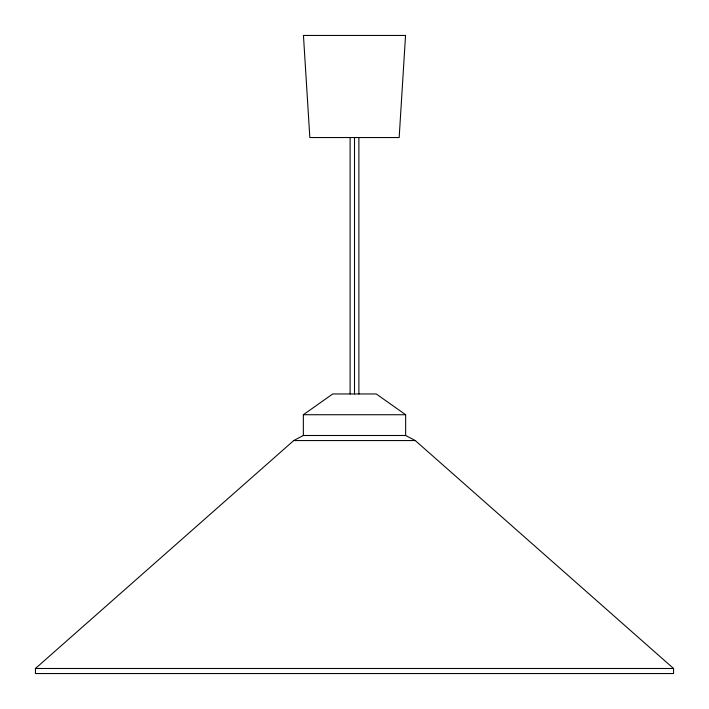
<?xml version="1.0" encoding="UTF-8"?>
<svg xmlns="http://www.w3.org/2000/svg" width="709" height="709" viewBox="0 0 709 709"><rect width="100%" height="100%" fill="white"/><g stroke="black" fill="none" stroke-linecap="round" stroke-linejoin="round"><path stroke-width="1.06" d="M35.45 668.49L293.721 440.564L303.346 435.494L405.654 435.494L415.279 440.564L673.55 668.49L673.55 673.55L35.45 673.55L35.45 668.49L673.55 668.49M303.346 435.494L303.346 414.73L332.725 393.965L376.275 393.965L405.654 414.73L405.654 435.494M303.346 414.73L405.654 414.73M293.721 440.564L415.279 440.564M358.887 137.546L358.887 393.965M354.5 137.546L354.5 393.965M350.113 137.546L350.113 393.965M405.548 35.45L399.167 137.546L309.833 137.546L303.452 35.45L405.548 35.45"/></g></svg>
